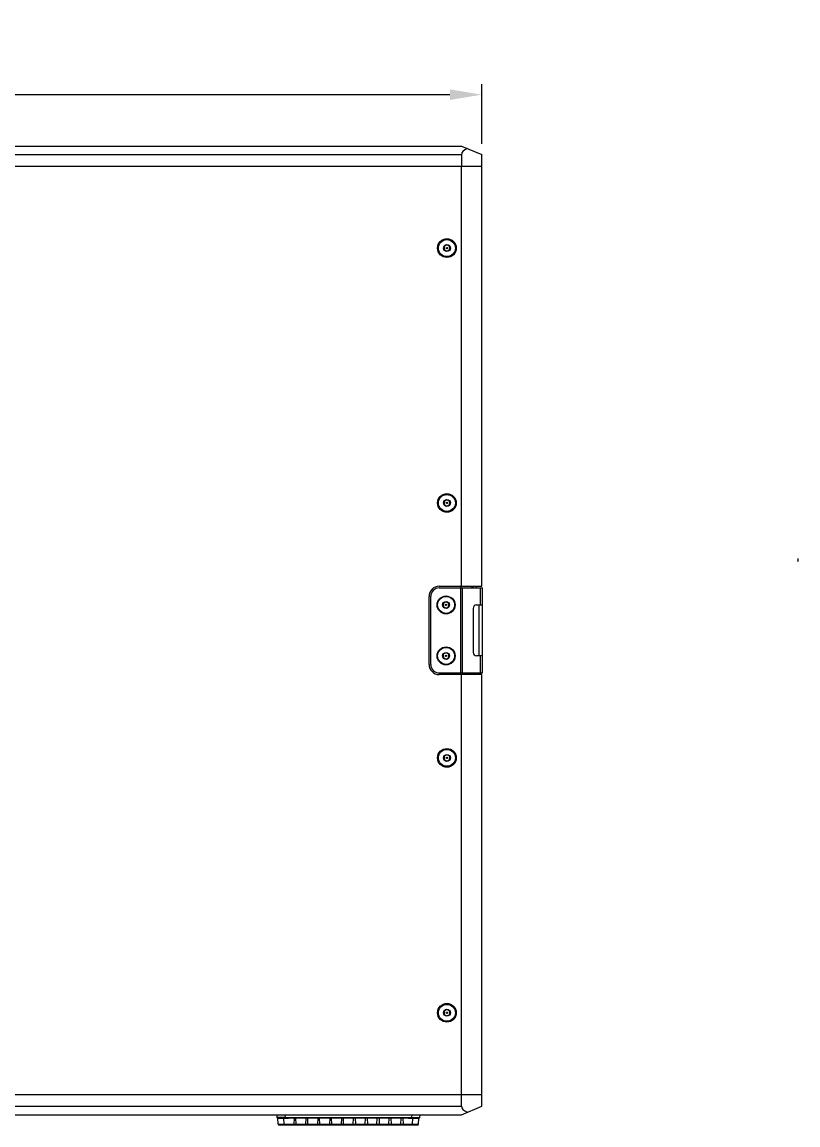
# Model space of a CAD drawing. Header units: millimetres. Extents: x 0 to 4009, y 0 to 2835.
# Drawn here: x 2150 to 2607, y 1091 to 1740 of the extents above; entities that cross this region are included whole.
import ezdxf

# ---------------------------------------------------------------- set-up
doc = ezdxf.new("R2010")
doc.units = ezdxf.units.MM
doc.layers.get('0').update_dxf_attribs({"lineweight": 13})
doc.layers.add('标注', color=251, linetype='Continuous', lineweight=9)
doc.styles.get("Standard").update_dxf_attribs({"font": 'arial.ttf'})
doc.dimstyles.new('STANDARD 12.5', dxfattribs={"dimscale": 12.5, "dimtxt": 2.5, "dimasz": 1.5, "dimexe": 0.5, "dimexo": 0.5, "dimgap": 0.5, "dimtad": 1, "dimtoh": 1, "dimdec": 1, "dimzin": 9, "dimdsep": 46, "dimtxsty": 'Standard', "dimcen": 0, "dimclrd": 256, "dimclre": 256, "dimclrt": 256, "dimadec": 0, "dimazin": 0, "dimtp": 0.01, "dimtm": 0.01, "dimtfac": 1, "dimtdec": 1, "dimtofl": 0, "dimtmove": 0, "dimatfit": 3, "dimfxl": 1, "dimtolj": 1, "dimtzin": 4, "dimlwd": -1, "dimlwe": -1, "dimarcsym": 0})

# ---------------------------------------------------------------- blocks, each defined once
blk = doc.blocks.new('*D13')
at = {"layer": 'Defpoints', "color": 0, "transparency": 16777216}
for p in [(2420.92, 1697.39), (1627.92, 1662.12), (2420.92, 1662.12)]:
    blk.add_point(p, dxfattribs=at)
at = {"layer": '标注', "transparency": 16777216}
for p, q in [((1627.92, 1668.37), (1627.92, 1703.64)), ((2420.92, 1668.37), (2420.92, 1703.64)), ((1646.67, 1697.39), (2402.17, 1697.39))]:
    blk.add_line(p, q, dxfattribs=at)
for points in [[(1646.67, 1700.52), (1646.67, 1694.27), (1627.92, 1697.39)], [(2402.17, 1700.52), (2402.17, 1694.27), (2420.92, 1697.39)]]:
    blk.add_solid(points, dxfattribs=at)
at = {"layer": '标注', "transparency": 16777216, "insert": (2024.42, 1719.61), "char_height": 31.25, "attachment_point": 5}
blk.add_mtext('\\A1;793', dxfattribs=at)

msp = doc.modelspace()

# ---------------------------------------------------------------- linework, layer by layer
for p, q in [((1639.92, 1667.12), (2408.92, 1667.12)), ((1639.92, 1662.12), (2408.92, 1662.12)), ((2408.92, 1667.12), (2420.92, 1662.12)), ((2408.92, 1662.12), (2408.92, 1655.12)), ((2420.92, 1408.12), (2420.92, 1662.12)), ((2420.92, 1655.12), (1627.92, 1655.12)), ((2408.92, 1408.12), (2408.92, 1655.12)), ((2400.42, 1608.99), (2398.79, 1608.06)), ((2398.79, 1608.06), (2398.79, 1606.18)), ((2398.79, 1606.18), (2400.42, 1605.24)), ((2402.04, 1608.06), (2400.42, 1608.99)), ((2400.42, 1605.24), (2402.04, 1606.18)), ((2402.04, 1606.18), (2402.04, 1608.06)), ((2400.42, 1458.99), (2398.79, 1458.06)), ((2398.79, 1458.06), (2398.79, 1456.18)), ((2398.79, 1456.18), (2400.42, 1455.24)), ((2402.04, 1458.06), (2400.42, 1458.99)), ((2400.42, 1455.24), (2402.04, 1456.18)), ((2402.04, 1456.18), (2402.04, 1458.06)), ((2607.11, 1424.16), (2607.1, 1423.85)), ((2607.1, 1423.02), (2607.11, 1422.64)), ((2607.1, 1422.96), (2607.1, 1423.02)), ((2607.1, 1422.91), (2607.1, 1422.96)), ((2389.92, 1362.12), (2389.92, 1402.12)), ((2390.92, 1362.12), (2390.92, 1402.12)), ((2395.92, 1408.12), (2420.92, 1408.12)), ((2395.92, 1407.12), (2421.42, 1407.12)), ((2408.52, 1407.12), (2408.52, 1408.12)), ((2408.62, 1357.12), (2408.62, 1407.12)), ((2409.39, 1407.12), (2409.39, 1357.12)), ((2414.92, 1408.12), (2414.92, 1407.12)), ((2415.92, 1407.12), (2415.92, 1408.12)), ((2417.92, 1407.12), (2417.92, 1408.12)), ((2417.92, 1407.14), (2421.41, 1407.14)), ((2419.41, 1407.12), (2419.41, 1407.14)), ((2420.19, 1397.12), (2420.19, 1407.12)), ((2421.41, 1407.14), (2421.41, 1407.12)), ((2421.42, 1357.12), (2421.42, 1407.12)), ((2399.92, 1398.99), (2398.29, 1398.06)), ((2398.29, 1398.06), (2398.29, 1396.18)), ((2398.29, 1396.18), (2399.92, 1395.24)), ((2401.54, 1398.06), (2399.92, 1398.99)), ((2399.92, 1395.24), (2401.54, 1396.18)), ((2401.54, 1396.18), (2401.54, 1398.06)), ((2417.92, 1397.12), (2421.42, 1397.12)), ((2419.42, 1367.12), (2419.42, 1397.12)), ((2415.92, 1395.12), (2415.92, 1369.12)), ((2399.92, 1368.99), (2398.29, 1368.06)), ((2398.29, 1368.06), (2398.29, 1366.18)), ((2398.29, 1366.18), (2399.92, 1365.24)), ((2401.54, 1368.06), (2399.92, 1368.99)), ((2399.92, 1365.24), (2401.54, 1366.18)), ((2401.54, 1366.18), (2401.54, 1368.06)), ((2421.42, 1367.12), (2417.92, 1367.12)), ((2420.19, 1357.12), (2420.19, 1367.12)), ((2395.92, 1357.12), (2421.42, 1357.12)), ((2408.52, 1356.12), (2408.52, 1357.12)), ((2414.92, 1357.12), (2414.92, 1356.12)), ((2415.92, 1356.12), (2415.92, 1357.12)), ((2417.92, 1356.12), (2417.92, 1357.12)), ((2420.92, 1356.12), (2395.92, 1356.12)), ((2408.92, 1109.12), (2408.92, 1356.12)), ((2420.92, 1102.12), (2420.92, 1356.12)), ((2400.42, 1308.99), (2398.79, 1308.06)), ((2398.79, 1308.06), (2398.79, 1306.18)), ((2398.79, 1306.18), (2400.42, 1305.24)), ((2402.04, 1308.06), (2400.42, 1308.99)), ((2400.42, 1305.24), (2402.04, 1306.18)), ((2402.04, 1306.18), (2402.04, 1308.06)), ((2400.42, 1158.99), (2398.79, 1158.06)), ((2398.79, 1158.06), (2398.79, 1156.18)), ((2398.79, 1156.18), (2400.42, 1155.24)), ((2402.04, 1158.06), (2400.42, 1158.99)), ((2400.42, 1155.24), (2402.04, 1156.18)), ((2402.04, 1156.18), (2402.04, 1158.06)), ((1627.92, 1109.12), (2420.92, 1109.12)), ((2408.92, 1102.12), (2408.92, 1109.12)), ((1639.92, 1102.12), (2408.92, 1102.12)), ((1639.92, 1097.12), (2408.92, 1097.12)), ((2300.18, 1097.12), (2300.31, 1095.58)), ((2305.29, 1095.58), (2305.16, 1097.12)), ((2379.67, 1097.12), (2379.54, 1095.58)), ((2384.52, 1095.58), (2384.65, 1097.12)), ((2408.92, 1097.12), (2420.92, 1102.12)), ((2300.81, 1095.12), (2307.07, 1095.12)), ((2301.1, 1091.59), (2300.92, 1095.12)), ((2301.1, 1091.59), (2383.73, 1091.59)), ((2301.6, 1091.12), (2383.23, 1091.12)), ((2304.6, 1091.59), (2304.42, 1095.12)), ((2305.29, 1095.58), (2379.54, 1095.58)), ((2305.29, 1095.58), (2305.29, 1095.12)), ((2307.42, 1095.12), (2307.07, 1095.12)), ((2307.76, 1095.12), (2307.42, 1095.12)), ((2314.07, 1095.12), (2307.76, 1095.12)), ((2310.42, 1095.12), (2310.23, 1091.59)), ((2311.6, 1091.59), (2311.42, 1095.12)), ((2314.42, 1095.12), (2314.07, 1095.12)), ((2314.76, 1095.12), (2314.42, 1095.12)), ((2321.07, 1095.12), (2314.76, 1095.12)), ((2317.42, 1095.12), (2317.23, 1091.59)), ((2318.6, 1091.59), (2318.42, 1095.12)), ((2321.42, 1095.12), (2321.07, 1095.12)), ((2321.76, 1095.12), (2321.42, 1095.12)), ((2328.07, 1095.12), (2321.76, 1095.12)), ((2324.42, 1095.12), (2324.23, 1091.59)), ((2325.6, 1091.59), (2325.42, 1095.12)), ((2328.42, 1095.12), (2328.07, 1095.12)), ((2328.76, 1095.12), (2328.42, 1095.12)), ((2335.07, 1095.12), (2328.76, 1095.12)), ((2331.42, 1095.12), (2331.23, 1091.59)), ((2332.6, 1091.59), (2332.42, 1095.12)), ((2335.42, 1095.12), (2335.07, 1095.12)), ((2335.76, 1095.12), (2335.42, 1095.12)), ((2342.07, 1095.12), (2335.76, 1095.12)), ((2338.42, 1095.12), (2338.23, 1091.59)), ((2339.6, 1091.59), (2339.42, 1095.12)), ((2342.42, 1095.12), (2342.07, 1095.12)), ((2342.76, 1095.12), (2342.42, 1095.12)), ((2349.07, 1095.12), (2342.76, 1095.12)), ((2345.23, 1091.59), (2345.42, 1095.12)), ((2346.42, 1095.12), (2346.6, 1091.59)), ((2349.42, 1095.12), (2349.07, 1095.12)), ((2349.76, 1095.12), (2349.42, 1095.12)), ((2356.07, 1095.12), (2349.76, 1095.12)), ((2352.23, 1091.59), (2352.42, 1095.12)), ((2353.42, 1095.12), (2353.6, 1091.59)), ((2356.42, 1095.12), (2356.07, 1095.12)), ((2356.76, 1095.12), (2356.42, 1095.12)), ((2363.07, 1095.12), (2356.76, 1095.12)), ((2359.23, 1091.59), (2359.42, 1095.12)), ((2360.42, 1095.12), (2360.6, 1091.59)), ((2363.42, 1095.12), (2363.07, 1095.12)), ((2363.76, 1095.12), (2363.42, 1095.12)), ((2370.07, 1095.12), (2363.76, 1095.12)), ((2366.23, 1091.59), (2366.42, 1095.12)), ((2367.42, 1095.12), (2367.6, 1091.59)), ((2370.42, 1095.12), (2370.07, 1095.12)), ((2370.76, 1095.12), (2370.42, 1095.12)), ((2377.07, 1095.12), (2370.76, 1095.12)), ((2373.23, 1091.59), (2373.42, 1095.12)), ((2374.42, 1095.12), (2374.6, 1091.59)), ((2377.42, 1095.12), (2377.07, 1095.12)), ((2377.76, 1095.12), (2377.42, 1095.12)), ((2377.76, 1095.12), (2384.02, 1095.12)), ((2379.54, 1095.12), (2379.54, 1095.58)), ((2380.23, 1091.59), (2380.42, 1095.12)), ((2383.73, 1091.59), (2383.92, 1095.12))]:
    msp.add_line(p, q)
for centre, radius in [((2400.42, 1607.12), 5.5), ((2400.42, 1607.12), 4.97), ((2400.42, 1607.12), 2.03), ((2400.42, 1607.12), 0.406), ((2400.42, 1457.12), 5.5), ((2400.42, 1457.12), 4.97), ((2400.42, 1457.12), 2.03), ((2400.42, 1457.12), 0.406), ((2399.92, 1397.12), 5.28), ((2399.92, 1397.12), 4.97), ((2399.92, 1397.12), 2.03), ((2399.92, 1397.12), 0.406), ((2399.92, 1367.12), 5.28), ((2399.92, 1367.12), 4.97), ((2399.92, 1367.12), 2.03), ((2399.92, 1367.12), 0.406), ((2400.42, 1307.12), 5.5), ((2400.42, 1307.12), 4.97), ((2400.42, 1307.12), 2.03), ((2400.42, 1307.12), 0.406), ((2400.42, 1157.12), 5.5), ((2400.42, 1157.12), 4.97), ((2400.42, 1157.12), 2.03), ((2400.42, 1157.12), 0.406)]:
    msp.add_circle(centre, radius)
for centre, radius, start, end in [((2665.99, 1423.45), 58.89, 179.30739, 179.61219), ((2666.22, 1423.45), 59.12, 179.61202, 179.9912), ((2666.19, 1423.45), 59.09, 179.99158, 180.41774), ((2669.58, 1423.44), 62.47, 179.06557, 179.49104), ((2668.87, 1423.45), 61.77, 179.49173, 180.50047), ((2395.92, 1402.12), 6, 90, 180), ((2395.92, 1402.12), 5, 90, 180), ((2417.92, 1395.12), 2, 90, 180), ((2417.92, 1369.12), 2, 180, 270), ((2395.92, 1362.12), 6, 180, 270), ((2395.92, 1362.12), 5, 180, 270), ((2300.81, 1095.62), 0.5, 185.0011, 270), ((2301.6, 1091.62), 0.5, 183, 270), ((2305.1, 1091.62), 0.5, 183, 270), ((2309.73, 1091.62), 0.5, 270, 357), ((2312.1, 1091.62), 0.5, 183, 270), ((2316.73, 1091.62), 0.5, 270, 357), ((2319.1, 1091.62), 0.5, 183, 270), ((2323.73, 1091.62), 0.5, 270, 357), ((2326.1, 1091.62), 0.5, 183, 270), ((2330.73, 1091.62), 0.5, 270, 357), ((2333.1, 1091.62), 0.5, 183, 270), ((2337.73, 1091.62), 0.5, 270, 357), ((2340.1, 1091.62), 0.5, 183, 270), ((2344.73, 1091.62), 0.5, 270, 357), ((2347.1, 1091.62), 0.5, 183, 270), ((2351.73, 1091.62), 0.5, 270, 357), ((2354.1, 1091.62), 0.5, 183, 270), ((2358.73, 1091.62), 0.5, 270, 357), ((2361.1, 1091.62), 0.5, 183, 270), ((2365.73, 1091.62), 0.5, 270, 357), ((2368.1, 1091.62), 0.5, 183, 270), ((2372.73, 1091.62), 0.5, 270, 357), ((2375.1, 1091.62), 0.5, 183, 270), ((2379.73, 1091.62), 0.5, 270, 357), ((2383.23, 1091.62), 0.5, 270, 357), ((2384.02, 1095.62), 0.5, 270, 354.9989)]:
    msp.add_arc(centre, radius, start, end)
for centre, start_param, end_param in [((2420.92, 1662.12), 2.356194, 3.141593), ((2420.92, 1102.12), 3.141593, 3.926991)]:
    msp.add_ellipse(centre, major_axis=(12, 0), ratio=0.416667, start_param=start_param, end_param=end_param)
for points, knots in [([(2305.29, 1095.58), (2304.97, 1095.57), (2304.34, 1095.57), (2303.55, 1095.56), (2302.95, 1095.56), (2302.54, 1095.56), (2302.14, 1095.56), (2301.78, 1095.56), (2301.46, 1095.56), (2301.17, 1095.56), (2300.95, 1095.56), (2300.8, 1095.56), (2300.7, 1095.56), (2300.61, 1095.56), (2300.53, 1095.56), (2300.47, 1095.57), (2300.41, 1095.57), (2300.38, 1095.57), (2300.35, 1095.57), (2300.34, 1095.57), (2300.33, 1095.57), (2300.32, 1095.57), (2300.32, 1095.57), (2300.31, 1095.58), (2300.31, 1095.58)], [0, 0, 0, 0, 0.195075, 0.382682, 0.471407, 0.555604, 0.634439, 0.707157, 0.773045, 0.831478, 0.881883, 0.903927, 0.923794, 0.941431, 0.956803, 0.969878, 0.980623, 0.989011, 0.992317, 0.995031, 0.997151, 0.998679, 0.999619, 1, 1, 1, 1]), ([(2379.54, 1095.58), (2379.86, 1095.57), (2380.5, 1095.57), (2381.28, 1095.56), (2381.88, 1095.56), (2382.3, 1095.56), (2382.69, 1095.56), (2383.05, 1095.56), (2383.38, 1095.56), (2383.67, 1095.56), (2383.88, 1095.56), (2384.04, 1095.56), (2384.14, 1095.56), (2384.22, 1095.56), (2384.3, 1095.56), (2384.37, 1095.57), (2384.42, 1095.57), (2384.46, 1095.57), (2384.48, 1095.57), (2384.49, 1095.57), (2384.5, 1095.57), (2384.51, 1095.57), (2384.52, 1095.57), (2384.52, 1095.58), (2384.52, 1095.58)], [0, 0, 0, 0, 0.195074, 0.38268, 0.471406, 0.555604, 0.634439, 0.707157, 0.773045, 0.831478, 0.881883, 0.903928, 0.923794, 0.941432, 0.956804, 0.969879, 0.980624, 0.989012, 0.992318, 0.995031, 0.997151, 0.998679, 0.999619, 1, 1, 1, 1])]:
    msp.add_open_spline(points, degree=3, knots=knots)

# ---------------------------------------------------------------- dimensions: what is measured, and where the dimension line sits
at = {"layer": '标注'}
dim = msp.add_linear_dim(base=(2420.92, 1697.39), p1=(1627.92, 1662.12), p2=(2420.92, 1662.12), dimstyle='STANDARD 12.5', dxfattribs=at)
dim.commit()
dim.dimension.update_dxf_attribs({"geometry": '*D13', "text_midpoint": (2024.42, 1719.61)})

doc.saveas('drawing.dxf')
